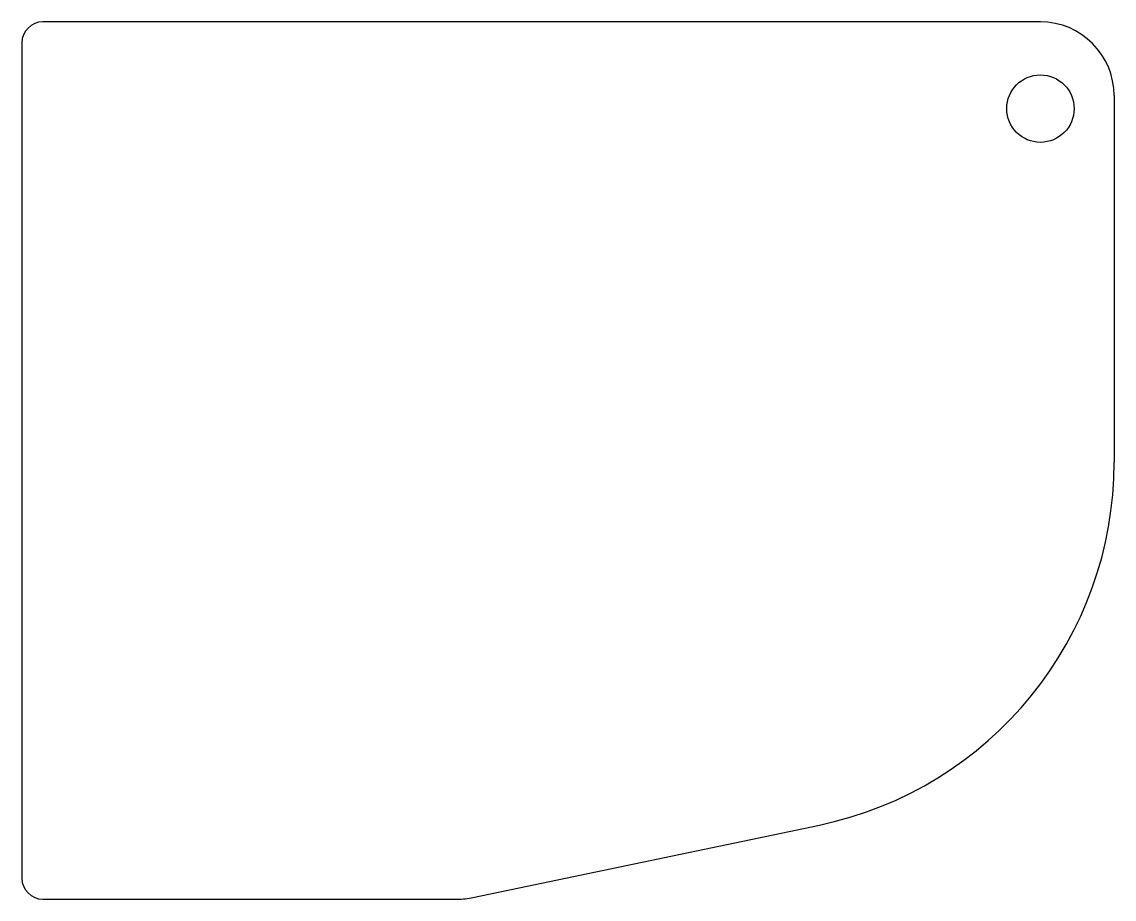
# Model space of a CAD drawing. Header units: millimetres. Extents: x -17.3 to 34.6, y -24.1 to 17.6.
import ezdxf

# ---------------------------------------------------------------- set-up
doc = ezdxf.new("R2010")
doc.units = ezdxf.units.MM

msp = doc.modelspace()

# ---------------------------------------------------------------- linework, layer by layer
at = {"color": 7, "linetype": 'Continuous', "lineweight": 25}
for p, q in [((31.067, 17.588), (-16.283, 17.588)), ((-17.283, 16.588), (-17.283, -23.061)), ((34.567, 14.088), (34.567, -3.317)), ((4.131, -23.987), (20.578, -20.541)), ((-16.283, -24.061), (3.413, -24.061))]:
    msp.add_line(p, q, dxfattribs=at)
msp.add_circle((31.067, 13.468), 1.6, dxfattribs=at)
for centre, radius, start, end in [((-16.283, 16.588), 1, 90, 180), ((31.067, 14.088), 3.5, 0, 90), ((16.97, -3.317), 17.598, 281.8335, 0), ((-16.283, -23.061), 1, 180, 270), ((3.413, -20.561), 3.5, 270, 281.8335)]:
    msp.add_arc(centre, radius, start, end, dxfattribs=at)

doc.saveas('drawing.dxf')
